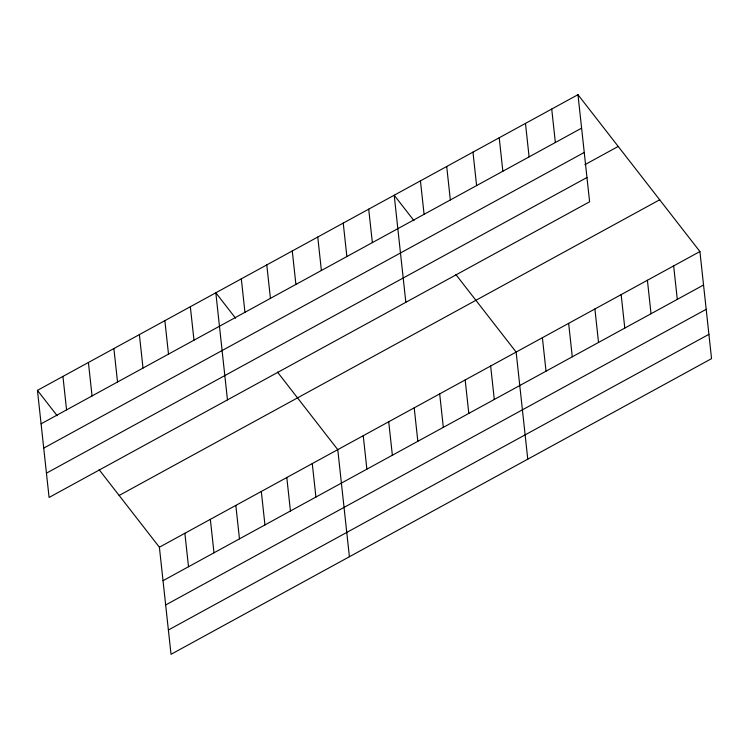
<?xml version="1.0" encoding="UTF-8"?>
<svg xmlns="http://www.w3.org/2000/svg" width="749" height="749" viewBox="0 0 749 749"><rect width="100%" height="100%" fill="white"/><g stroke="black" fill="none" stroke-linecap="round" stroke-linejoin="round"><path stroke-width="1.12" d="M577.975 94.692L589.613 201.781L49.088 497.458L37.45 390.36L577.975 94.692L699.912 251.542L711.55 358.64L171.025 654.308L159.387 547.219L99.111 469.679M41.083 423.822L581.617 128.145M43.723 448.117L584.257 152.45M584.894 164.677L618.215 146.448M46.447 473.153L586.973 177.485M119.147 495.454L659.672 199.786M159.387 547.219L699.912 251.542M163.02 580.681L703.554 285.004M165.66 604.977L706.195 309.309M168.385 630.012L708.91 334.344M413.963 220.646L394.199 195.217L405.836 302.306M455.86 274.537L516.136 352.077L527.773 459.165M235.589 318.213L215.824 292.793L227.462 399.882M277.486 372.103L337.762 449.643L349.399 556.741M37.45 390.36L57.214 415.789M673.66 265.904L677.293 299.366M647.408 280.266L651.04 313.728M621.155 294.629L624.788 328.09M594.903 308.991L598.535 342.452M551.723 109.045L555.355 142.507M568.641 323.353L572.283 356.814M525.47 123.407L529.103 156.869M542.388 337.715L546.021 371.176M499.218 137.769L502.851 171.231M472.965 152.131L476.598 185.593M490.651 366.018L494.293 399.479M446.704 166.493L450.346 199.955M465.176 379.949L468.808 413.411M420.451 180.855L424.084 214.317M439.691 393.89L443.324 427.351M414.206 407.831L417.839 441.292M368.714 209.158L372.356 242.62M388.722 421.771L392.364 455.233M343.239 223.099L346.871 256.551M363.246 435.712L366.879 469.174M317.754 237.03L321.387 270.492M292.269 250.971L295.902 284.433M312.277 463.584L315.919 497.046M266.784 264.912L270.426 298.374M286.801 477.525L290.434 510.987M241.309 278.853L244.942 312.314M261.317 491.466L264.949 524.927M235.832 505.406L239.465 538.868M190.34 306.725L193.982 340.186M210.347 519.338L213.989 552.799M164.864 320.666L168.497 354.127M184.872 533.279L188.505 566.74M139.38 334.606L143.012 368.068M113.895 348.547L117.527 382.009M88.41 362.479L92.052 395.94M62.935 376.419L66.567 409.881"/></g></svg>
